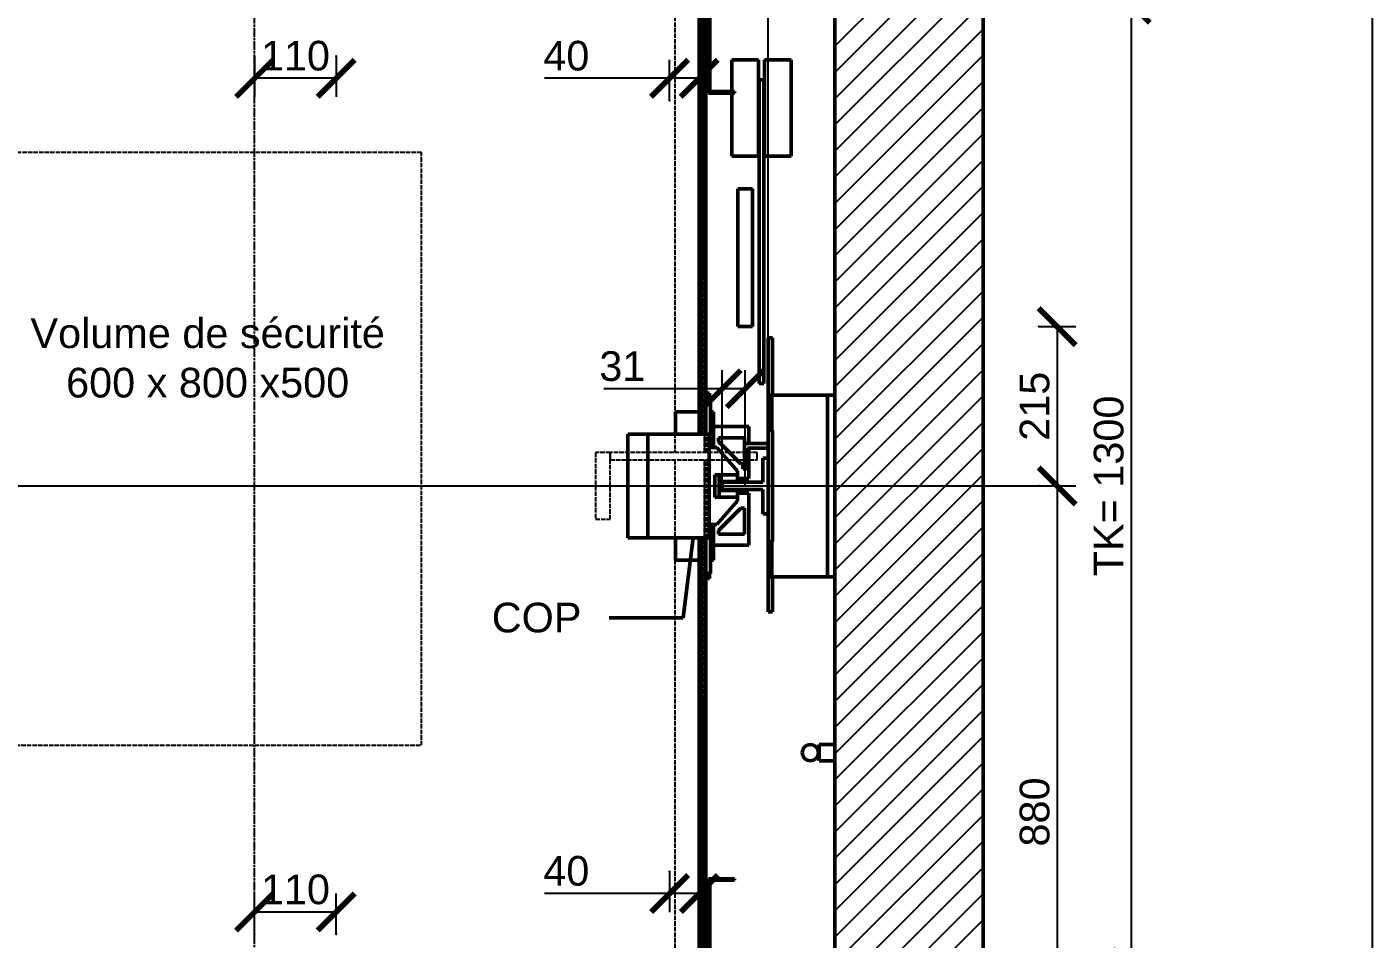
# Model space of a CAD drawing. Header units: millimetres. Extents: x -113 to 79205, y -11371 to 28902.
# Drawn here: x 43731 to 45546, y 1183 to 2414 of the extents above; entities that cross this region are included whole.
import ezdxf

# ---------------------------------------------------------------- set-up
doc = ezdxf.new("R2010")
doc.units = ezdxf.units.MM
doc.linetypes.add('AM_ISO02W050', pattern=[7.5, 6, -1.5])
doc.linetypes.add('AM_ISO08W050', pattern=[18, 12, -1.5, 3, -1.5])
for name, color, linetype, lineweight in [('AM_0', 7, 'Continuous', 50), ('AM_5', 3, 'Continuous', 25), ('AM_6', 2, 'Continuous', 35), ('LDCar-AM_0', 7, 'Continuous', 50), ('LDCar-AM_6', 2, 'Continuous', 35), ('LDCar-AM_7', 4, 'AM_ISO08W050', 25), ('LDCarFrame-AM_0', 7, 'Continuous', 50), ('LDCarFrame-AM_3', 6, 'AM_ISO02W050', 25), ('LDCarFrame-AM_6', 2, 'Continuous', 35), ('LDElectricalComponents-AM_0', 7, 'Continuous', 50), ('LDElectricalComponents-AM_6', 2, 'Continuous', 35), ('LDGear-AM_0', 7, 'Continuous', 50), ('LDGear-AM_6', 2, 'Continuous', 35), ('LDGuides-AM_0', 7, 'Continuous', 50), ('LDGuides-AM_6', 2, 'Continuous', 35), ('LDHallButton-AM_0', 7, 'Continuous', 50), ('LDHallButton-AM_6', 2, 'Continuous', 35), ('LDRailBrackets-AM_0', 7, 'Continuous', 50), ('LDRailBrackets-AM_6', 2, 'Continuous', 35), ('LDRefugeSpace-AM_3', 6, 'AM_ISO02W050', 25), ('LDRefugeSpace-AM_6', 2, 'Continuous', 35), ('LDShaft-AM_0', 7, 'Continuous', 50), ('LDShaft-AM_5', 3, 'Continuous', 25), ('LDShaft-AM_6', 2, 'Continuous', 35), ('LDShaft-AM_7', 4, 'AM_ISO08W050', 25), ('LDShaft-AM_8', 1, 'Continuous', 25)]:
    doc.layers.add(name, color=color, linetype=linetype, lineweight=lineweight)
doc.layers.add('AM_VIEWS', color=1, linetype='Continuous', lineweight=25, plot=False)
doc.styles.add('LD', font='ARIALUNI.TTF')
doc.dimstyles.new('LIFT', dxfattribs={"dimtxt": 2.5, "dimasz": 2.5, "dimexe": 1.25, "dimexo": 0, "dimgap": 0.5, "dimtad": 1, "dimdec": 0, "dimzin": 1, "dimdsep": 46, "dimtxsty": 'LD', "dimblk": 'ARCHTICK', "dimcen": 0, "dimdle": 1, "dimclrd": 3, "dimclre": 3, "dimclrt": 4, "dimadec": 0, "dimazin": 0, "dimtp": 0.1, "dimtm": 0.1, "dimtfac": 0.71, "dimtdec": 0, "dimtix": 1, "dimtmove": 0, "dimatfit": 3, "dimfxl": 1, "dimtolj": 1, "dimarcsym": 0})

# ---------------------------------------------------------------- blocks, each defined once
blk = doc.blocks.new('LD_20150423125455_000000A2')
at = {"layer": 'LDShaft-AM_8'}
for p, q in [((1650, 1473.2), (1850, 1673.2)), ((1650, 1437.9), (1850, 1637.9)), ((1650, 1402.5), (1850, 1602.5)), ((1650, 1367.2), (1850, 1567.2)), ((1650, 1331.8), (1850, 1531.8)), ((1650, 1296.4), (1850, 1496.4)), ((1650, 1261.1), (1850, 1461.1)), ((1650, 1225.7), (1850, 1425.7)), ((1650, 1190.4), (1850, 1390.4)), ((1650, 1155), (1850, 1355)), ((1650, 1119.7), (1850, 1319.7)), ((1650, 1084.3), (1850, 1284.3)), ((1650, 1049), (1850, 1249)), ((1650, 1013.6), (1850, 1213.6)), ((1650, 978.2), (1850, 1178.2)), ((1650, 942.9), (1850, 1142.9)), ((1650, 907.5), (1850, 1107.5)), ((1650, 872.2), (1850, 1072.2)), ((1650, 836.8), (1850, 1036.8)), ((1650, 801.5), (1850, 1001.5)), ((1650, 766.1), (1850, 966.1)), ((1650, 730.8), (1850, 930.8)), ((1650, 695.4), (1850, 895.4)), ((1650, 660.1), (1850, 860.1)), ((1650, 624.7), (1850, 824.7)), ((1650, 589.3), (1850, 789.3)), ((1650, 554), (1850, 754)), ((1650, 518.6), (1850, 718.6)), ((1650, 483.3), (1850, 683.3)), ((1650, 447.9), (1850, 647.9)), ((1650, 412.6), (1850, 612.6)), ((1650, 377.2), (1850, 577.2)), ((1650, 341.9), (1850, 541.9)), ((1650, 306.5), (1850, 506.5)), ((1650, 271.1), (1850, 471.1)), ((1650, 235.8), (1850, 435.8)), ((1650, 200.4), (1850, 400.4)), ((1650, 165.1), (1850, 365.1)), ((1650, 129.7), (1850, 329.7)), ((1650, 94.4), (1850, 294.4))]:
    blk.add_line(p, q, dxfattribs=at)
blk = doc.blocks.new('LD_20150423125455_000000A4')
at = {"layer": 'LDShaft-AM_0'}
for p, q in [((1458.6, 810.5), (1445.4, 702.1)), ((1445.4, 702.1), (1345.4, 702.1))]:
    blk.add_line(p, q, dxfattribs=at)
blk.add_solid([(1467, 880), (1470.2, 809.1), (1447, 811.9), (1467, 880)], dxfattribs=at)
at = {"layer": 'LDShaft-AM_0', "insert": (1247.5, 702.1), "char_height": 40, "attachment_point": 5, "style": 'LD'}
blk.add_mtext('\\fArial Unicode MS|b0|i0|u0;\\C256;COP', dxfattribs=at)
blk = doc.blocks.new('LD_20150423125455_000000A5')
at = {"layer": 'LDShaft-AM_0'}
for p, q in [((1650, 1960), (1650, -40)), ((1850, -200), (1850, 1960)), ((1650, 1002.5), (1650, 1760)), ((1650, 531), (1650, 757.5)), ((1650, 186.5), (1650, 509))]:
    blk.add_line(p, q, dxfattribs=at)
blk = doc.blocks.new('LD_20150423125455_000000AC')
at = {"layer": 'AM_0'}
for p, q in [((6, 75), (0, 75)), ((0, 75), (0, -75)), ((6, 75), (0, 75)), ((0, 75), (0, -75)), ((6, -75), (6, 75)), ((6, -75), (6, 75)), ((0, 57), (-32, 57)), ((0, 57), (-32, 57)), ((0, 51), (0, 57)), ((0, 51), (0, 57)), ((-28, 23), (-28, 51)), ((-28, 51), (0, 51)), ((-28, 23), (-28, 51)), ((-28, 51), (0, 51)), ((-34, 30), (-34, 23)), ((-34, 30), (-34, 23)), ((-34, 23), (-28, 23)), ((-34, 23), (-28, 23)), ((0, -75), (6, -75)), ((0, -75), (6, -75))]:
    blk.add_line(p, q, dxfattribs=at)
blk = doc.blocks.new('LD_20150423125455_000000B1')
at = {"layer": 'LDShaft-AM_7'}
for p, q in [((0, -1140), (0, 1140)), ((-1127, 0), (1043, 0))]:
    blk.add_line(p, q, dxfattribs=at)
blk = doc.blocks.new('_ArchTick')
at = {"color": 0, "linetype": 'ByBlock', "const_width": 0.15}
blk.add_lwpolyline([(-0.5, -0.5), (0.5, 0.5)], dxfattribs=at)
blk = doc.blocks.new('*D283')
at = {"layer": 'LDShaft-AM_5', "color": 3, "transparency": 16777216}
for p, q in [((44037.9, 1795), (45145.9, 1795)), ((45120.9, 1795), (45120.9, 915)), ((44037.9, 915), (45145.9, 915))]:
    blk.add_line(p, q, dxfattribs=at)
for p in [(44038.1, 1795), (44038.1, 915)]:
    blk.add_point(p, dxfattribs=at)
at = {"layer": 'LDShaft-AM_5', "color": 3, "transparency": 16777216, "xscale": 50, "yscale": 50, "zscale": 50}
for p, rotation in [((45120.9, 1795), 90), ((45120.9, 915), 270)]:
    blk.add_blockref('_ArchTick', p, dxfattribs=dict(at, rotation=rotation))
at = {"layer": 'LDShaft-AM_5', "color": 4, "transparency": 16777216, "insert": (45110.9, 1355), "char_height": 40, "attachment_point": 8, "rotation": 90, "style": 'LD'}
blk.add_mtext('880', dxfattribs=at)
blk = doc.blocks.new('LD_20150423125455_000000B2')
at = {"layer": 'LDElectricalComponents-AM_0'}
for p, q in [((-43.2, 4.2), (-44, 0)), ((-44, 0), (-43.2, -4.2)), ((-40.8, 7.8), (-43.2, 4.2)), ((-37.2, 10.2), (-40.8, 7.8)), ((-33, 11), (-37.2, 10.2)), ((-28.8, 10.2), (-33, 11)), ((-25.2, 7.8), (-28.8, 10.2)), ((-22.8, 4.2), (-25.2, 7.8)), ((-22, 0), (-22.8, 4.2)), ((-22.8, -4.2), (-22, 0)), ((0, 11), (-21, 11)), ((-21, 11), (-21, -11)), ((0, -11), (0, 11)), ((-43.2, -4.2), (-40.8, -7.8)), ((-40.8, -7.8), (-37.2, -10.2)), ((-37.2, -10.2), (-33, -11)), ((-33, -11), (-28.8, -10.2)), ((-28.8, -10.2), (-25.2, -7.8)), ((-25.2, -7.8), (-22.8, -4.2)), ((-21, -11), (0, -11))]:
    blk.add_line(p, q, dxfattribs=at)
blk = doc.blocks.new('LD_20150423125455_000000B3')
at = {"layer": 'LDCar-AM_0'}
for p, q in [((597.5, 773), (576, 773)), ((576, 773), (576, 713)), ((579, 770), (597.5, 770)), ((579, 710), (579, 770)), ((597.5, 770), (597.5, 773)), ((576, 713), (560, 713)), ((560, 713), (560, 650)), ((563, 710), (579, 710)), ((563, 653), (563, 710)), ((-340, 685.5), (-361.5, 685.5)), ((-361.5, 685.5), (-361.5, 682.5)), ((-361.5, 682.5), (-343, 682.5)), ((-343, 682.5), (-343, 653)), ((560, 686.5), (-341.5, 686.5)), ((-341.5, 686.5), (-341.5, 685.5)), ((-340, 650), (-340, 685.5)), ((-603, 653), (-603, 70)), ((-343, 653), (-603, 653)), ((-600, 70), (-600, 650)), ((-600, 650), (-340, 650)), ((560, 650), (600, 650)), ((603, 653), (563, 653)), ((600, 650), (600, 70)), ((603, 70), (603, 653)), ((-603, -70), (-603, -651.5)), ((-600, -651.5), (-600, -70)), ((600, -70), (600, -650)), ((603, -653), (603, -70)), ((-603, -651.5), (-600, -651.5)), ((-341.5, -650), (-601.5, -650)), ((-601.5, -650), (-601.5, -653)), ((-601.5, -653), (-344.5, -653)), ((-344.5, -653), (-344.5, -682.5)), ((-341.5, -685.5), (-341.5, -650)), ((558.5, -650), (558.5, -713)), ((600, -650), (558.5, -650)), ((561.5, -710), (561.5, -653)), ((561.5, -653), (603, -653)), ((-344.5, -682.5), (-363, -682.5)), ((-363, -682.5), (-363, -685.5)), ((-363, -685.5), (-341.5, -685.5)), ((-343, -685.5), (-343, -686.5)), ((-343, -686.5), (558.5, -686.5)), ((558.5, -713), (574.5, -713)), ((577.5, -710), (561.5, -710)), ((574.5, -713), (574.5, -773)), ((577.5, -770), (577.5, -710)), ((574.5, -773), (596, -773)), ((596, -770), (577.5, -770)), ((596, -773), (596, -770))]:
    blk.add_line(p, q, dxfattribs=at)
blk = doc.blocks.new('LD_20150423125455_000000B4')
at = {"layer": 'LDCarFrame-AM_0'}
for p, q in [((-647.5, 650), (-647.5, 648)), ((-612.5, 650), (-647.5, 650)), ((-647.5, 648), (-614.5, 648)), ((-614.5, 648), (-614.5, 532)), ((-612.5, 530), (-612.5, 650)), ((-606, 650), (-609, 650)), ((-609, 650), (-609, 284)), ((-606, 284), (-606, 650)), ((609, 650), (606, 650)), ((606, 650), (606, 284)), ((609, 284), (609, 650)), ((647.5, 650), (612.5, 650)), ((612.5, 650), (612.5, 530)), ((614.5, 648), (647.5, 648)), ((614.5, 532), (614.5, 648)), ((647.5, 648), (647.5, 650)), ((-647.5, 532), (-647.5, 530)), ((-614.5, 532), (-647.5, 532)), ((-647.5, 530), (-612.5, 530)), ((612.5, 530), (647.5, 530)), ((647.5, 532), (614.5, 532)), ((647.5, 530), (647.5, 532)), ((-603, 289), (-609, 289)), ((-609, 289), (-609, 131)), ((-609, 284), (-606, 284)), ((609, 289), (603, 289)), ((606, 284), (609, 284)), ((609, 131), (609, 289)), ((-603, 131), (-609, 131)), ((-609, 131), (-609, 70)), ((-609, 131), (-603, 131)), ((609, 131), (603, 131)), ((603, 131), (609, 131)), ((609, 70), (609, 131)), ((-609, 125), (-614, 125)), ((-614, 125), (-614, 118)), ((614, 125), (609, 125)), ((614, 118), (614, 125)), ((619, 100), (615, 100)), ((619, 52), (619, 100)), ((-530.5, 70), (-613.5, 70)), ((-613.5, 70), (-613.5, -70)), ((-503.5, 70), (-530.5, 70)), ((-530.5, 70), (-530.5, -70)), ((-530.5, -70), (-530.5, 70)), ((-503.5, -70), (-503.5, 70)), ((530.5, 70), (503.5, 70)), ((503.5, 70), (503.5, -70)), ((530.5, -70), (530.5, 70)), ((613.5, 70), (530.5, 70)), ((530.5, 70), (530.5, -70)), ((613.5, -70), (613.5, 70)), ((619, -100), (619, -52)), ((-613.5, -70), (-530.5, -70)), ((-609, -70), (-609, -131)), ((-530.5, -70), (-503.5, -70)), ((503.5, -70), (530.5, -70)), ((530.5, -70), (613.5, -70)), ((609, -131), (609, -70)), ((615, -100), (619, -100)), ((-614, -118), (-614, -125)), ((-614, -125), (-609, -125)), ((609, -125), (614, -125)), ((614, -125), (614, -118)), ((-609, -131), (-603, -131)), ((-609, -131), (-609, -289)), ((-603, -131), (-609, -131)), ((603, -131), (609, -131)), ((609, -131), (603, -131)), ((609, -289), (609, -131)), ((-606, -284), (-609, -284)), ((-609, -284), (-609, -650)), ((-609, -289), (-603, -289)), ((-606, -650), (-606, -284)), ((603, -289), (609, -289)), ((609, -284), (606, -284)), ((606, -284), (606, -650)), ((609, -650), (609, -284)), ((-647.5, -530), (-647.5, -532)), ((-612.5, -530), (-647.5, -530)), ((-647.5, -532), (-614.5, -532)), ((-614.5, -532), (-614.5, -648)), ((-612.5, -650), (-612.5, -530)), ((647.5, -530), (612.5, -530)), ((612.5, -530), (612.5, -650)), ((614.5, -532), (647.5, -532)), ((614.5, -648), (614.5, -532)), ((647.5, -532), (647.5, -530)), ((-647.5, -648), (-647.5, -650)), ((-614.5, -648), (-647.5, -648)), ((-647.5, -650), (-612.5, -650)), ((-609, -650), (-606, -650)), ((606, -650), (609, -650)), ((612.5, -650), (647.5, -650)), ((647.5, -648), (614.5, -648)), ((647.5, -650), (647.5, -648))]:
    blk.add_line(p, q, dxfattribs=at)
at = {"layer": 'LDCarFrame-AM_3'}
for p, q in [((-607, 648), (-610, 648)), ((-610, 648), (-610, -648)), ((-607, -648), (-607, 648)), ((-567, 648), (-607, 648)), ((-607, 648), (-607, -648)), ((-567, -648), (-567, 648)), ((607, 648), (567, 648)), ((567, 648), (567, 45)), ((610, 648), (607, 648)), ((607, 648), (607, 45)), ((607, 45), (607, 648)), ((610, 45), (610, 648)), ((480, 45), (460, 45)), ((460, 45), (460, -45)), ((480, 45), (480, 44.6)), ((678, 45), (480, 45)), ((480, -45), (480, 45)), ((480, 44.6), (480, 43.5)), ((480, 43.5), (480, 41.9)), ((480, 41.9), (480, 40)), ((480, 40), (480, 38.1)), ((480, 38.1), (480, 36.5)), ((480, 36.5), (480, 35.4)), ((678, 44.6), (678, 45)), ((678, 43.5), (678, 44.6)), ((678, 41.9), (678, 43.5)), ((678, 40), (678, 41.9)), ((678, 38.1), (678, 40)), ((678, 36.5), (678, 38.1)), ((678, 35.4), (678, 36.5)), ((480, 35.4), (480, 35)), ((480, 35), (678, 35)), ((567, 35), (567, -648)), ((607, 35), (607, -648)), ((607, -648), (607, 35)), ((610, -648), (610, 35)), ((678, 35), (678, 35.4)), ((460, -45), (480, -45)), ((-610, -648), (-607, -648)), ((-607, -648), (-567, -648)), ((567, -648), (607, -648)), ((607, -648), (610, -648))]:
    blk.add_line(p, q, dxfattribs=at)
blk = doc.blocks.new('LD_20150423125455_000000B6')
at = {"layer": 'LDGuides-AM_0'}
for p, q in [((31, 37.5), (24, 37.5)), ((24, 37.5), (24, 5)), ((31, -37.5), (31, 37.5)), ((24, 5), (-31, 5)), ((-31, 5), (-31, -5)), ((-31, -5), (24, -5)), ((24, -5), (24, -37.5)), ((24, -37.5), (31, -37.5))]:
    blk.add_line(p, q, dxfattribs=at)
blk = doc.blocks.new('LD_20150423125455_000000B7')
at = {"layer": 'LDCarFrame-AM_0'}
for p, q in [((-667, 80), (-667, 10)), ((-627.5, 80), (-667, 80)), ((667, 80), (619, 80)), ((667, 57), (667, 80)), ((667, 10), (667, 51)), ((-667, 10), (-651.5, 10)), ((-630, 6), (-630, -6)), ((630, -6), (630, 6)), ((651.5, 10), (667, 10)), ((-667, -10), (-667, -80)), ((-651.5, -10), (-667, -10)), ((667, -10), (651.5, -10)), ((667, -80), (667, -10)), ((-667, -80), (-627.5, -80)), ((619, -80), (667, -80))]:
    blk.add_line(p, q, dxfattribs=at)
blk = doc.blocks.new('*D292')
at = {"layer": 'LDShaft-AM_5', "color": 3, "transparency": 16777216}
for p, q in [((44668.9, 1795), (44668.9, 1951.1)), ((44699.9, 1795), (44699.9, 1951.1)), ((44668.9, 1926.1), (44509.3, 1926.1)), ((44699.9, 1926.1), (44668.9, 1926.1))]:
    blk.add_line(p, q, dxfattribs=at)
for p in [(44668.9, 1795.2), (44699.9, 1795.2)]:
    blk.add_point(p, dxfattribs=at)
at = {"layer": 'LDShaft-AM_5', "color": 3, "transparency": 16777216, "xscale": 50, "yscale": 50, "zscale": 50}
blk.add_blockref('_ArchTick', (44668.9, 1926.1), dxfattribs=at)
at = {"layer": 'LDShaft-AM_5', "color": 3, "transparency": 16777216, "xscale": 50, "yscale": 50, "zscale": 50, "rotation": 180}
blk.add_blockref('_ArchTick', (44699.9, 1926.1), dxfattribs=at)
at = {"layer": 'LDShaft-AM_5', "color": 4, "transparency": 16777216, "insert": (44534.1, 1936.1), "char_height": 40, "attachment_point": 8, "style": 'LD'}
blk.add_mtext('31', dxfattribs=at)
blk = doc.blocks.new('*D293')
at = {"layer": 'LDShaft-AM_5', "color": 3, "transparency": 16777216}
for p, q in [((45095.9, 2010), (45145.9, 2010)), ((45120.9, 2010), (45120.9, 1795)), ((45095.9, 1795), (45145.9, 1795))]:
    blk.add_line(p, q, dxfattribs=at)
for p in [(45096.1, 2010), (45096.1, 1795)]:
    blk.add_point(p, dxfattribs=at)
at = {"layer": 'LDShaft-AM_5', "color": 3, "transparency": 16777216, "xscale": 50, "yscale": 50, "zscale": 50}
for p, rotation in [((45120.9, 2010), 90), ((45120.9, 1795), 270)]:
    blk.add_blockref('_ArchTick', p, dxfattribs=dict(at, rotation=rotation))
at = {"layer": 'LDShaft-AM_5', "color": 4, "transparency": 16777216, "insert": (45110.9, 1902.5), "char_height": 40, "attachment_point": 8, "rotation": 90, "style": 'LD'}
blk.add_mtext('215', dxfattribs=at)
blk = doc.blocks.new('LD_20150423125455_000000B9')
at = {"layer": 'LDCarFrame-AM_0'}
for p, q in [((30, 65), (-5, 65)), ((-5, 65), (-5, 60)), ((-5, 60), (25, 30)), ((30, 30), (30, 65)), ((-17.5, 52), (-17.5, -52)), ((-7.5, 52), (-17.5, 52)), ((20.5, 20), (-7.5, 52)), ((20.5, 15), (20.5, 20)), ((25, 30), (30, 30)), ((-10, -15), (-10, 15)), ((-10, 15), (20.5, 15)), ((-10, 15), (-10, -15)), ((-4, 15), (-10, 15)), ((-4, -15), (-4, 15)), ((20.5, 15), (-4, 15)), ((-4, 15), (-4, 6)), ((-4, 6), (20.5, 6)), ((20.5, 6), (20.5, 15)), ((20.5, -15), (-10, -15)), ((-10, -15), (-4, -15)), ((20.5, -6), (-4, -6)), ((-4, -6), (-4, -15)), ((-4, -15), (20.5, -15)), ((20.5, -15), (20.5, -6)), ((20.5, -20), (20.5, -15)), ((-7.5, -52), (20.5, -20)), ((25, -30), (-5, -60)), ((30, -30), (25, -30)), ((30, -65), (30, -30)), ((-17.5, -52), (-7.5, -52)), ((-5, -60), (-5, -65)), ((-5, -65), (30, -65))]:
    blk.add_line(p, q, dxfattribs=at)
blk = doc.blocks.new('LD_20150423125455_000000BC')
at = {"layer": 'LDGear-AM_0'}
for p, q in [((-615, 118), (-615, 52)), ((-609, 118), (-615, 118)), ((615, 118), (609, 118)), ((615, 52), (615, 118)), ((-615, -52), (-615, -118)), ((615, -118), (615, -52)), ((-615, -118), (-609, -118)), ((609, -118), (615, -118))]:
    blk.add_line(p, q, dxfattribs=at)
blk = doc.blocks.new('LD_20150423125455_000000BE')
at = {"layer": 'LDCarFrame-AM_0'}
for p, q in [((18, 267), (-18, 267)), ((-18, 267), (-18, 224)), ((18, 137), (18, 267)), ((26, 267), (26, 137)), ((62, 267), (26, 267)), ((62, 137), (62, 267)), ((19, 240), (19, -170)), ((25, 240), (19, 240)), ((25, -170), (25, 240)), ((-18, 222), (-18, 137)), ((-18, 137), (18, 137)), ((26, 137), (62, 137)), ((10, 93), (-10, 93)), ((-10, 93), (-10, 85.9)), ((10, 85.9), (10, 93)), ((-10, 85.9), (-10, 65.8)), ((10, 65.8), (10, 85.9)), ((-10, 65.8), (-10, 35.6)), ((10, 35.6), (10, 65.8)), ((-10, 35.6), (-10, 0)), ((10, 0), (10, 35.6)), ((-10, 0), (-10, -35.6)), ((10, -35.6), (10, 0)), ((-10, -35.6), (-10, -65.8)), ((10, -65.8), (10, -35.6)), ((-10, -65.8), (-10, -85.9)), ((10, -85.9), (10, -65.8)), ((-10, -85.9), (-10, -93)), ((10, -93), (10, -85.9)), ((-10, -93), (10, -93)), ((37, -108), (31, -108)), ((31, -108), (31, -185.5)), ((37, -185.5), (37, -108)), ((19, -170), (25, -170)), ((31, -430.5), (31, -478)), ((37, -478), (37, -430.5)), ((31, -478), (37, -478))]:
    blk.add_line(p, q, dxfattribs=at)
blk = doc.blocks.new('LD_20150423125455_000000BF')
at = {"layer": 'LDCar-AM_7'}
blk.add_line((-722, 0), (722, 0), dxfattribs=at)
blk = doc.blocks.new('LD_20150423125455_000000C0')
at = {"layer": 'LDRefugeSpace-AM_3'}
for p, q in [((-300, 400), (-300, -400)), ((300, 400), (-300, 400)), ((300, -400), (300, 400)), ((-300, -400), (300, -400))]:
    blk.add_line(p, q, dxfattribs=at)
blk = doc.blocks.new('LD_20150423125455_000000C2')
at = {"layer": 'LDHallButton-AM_0'}
for p, q in [((-32, 100), (-32, 70)), ((0, 100), (-32, 100)), ((0, 70), (0, 100)), ((-32, -70), (-32, -100)), ((0, -100), (0, -70)), ((-32, -100), (0, -100))]:
    blk.add_line(p, q, dxfattribs=at)
blk = doc.blocks.new('*D309')
at = {"layer": 'LDShaft-AM_5', "color": 3, "transparency": 16777216}
for p, q in [((45195.9, 2445), (45245.9, 2445)), ((45220.9, 2445), (45220.9, 1145)), ((45195.9, 1145), (45245.9, 1145))]:
    blk.add_line(p, q, dxfattribs=at)
for p in [(45196.1, 2445), (45196.1, 1145)]:
    blk.add_point(p, dxfattribs=at)
at = {"layer": 'LDShaft-AM_5', "color": 3, "transparency": 16777216, "xscale": 50, "yscale": 50, "zscale": 50}
for p, rotation in [((45220.9, 2445), 90), ((45220.9, 1145), 270)]:
    blk.add_blockref('_ArchTick', p, dxfattribs=dict(at, rotation=rotation))
at = {"layer": 'LDShaft-AM_5', "color": 4, "transparency": 16777216, "insert": (45210.9, 1795), "char_height": 40, "attachment_point": 8, "rotation": 90, "style": 'LD'}
blk.add_mtext('TK= 1300', dxfattribs=at)
blk = doc.blocks.new('*D311')
at = {"layer": 'LDShaft-AM_5', "color": 3, "transparency": 16777216}
for p, q in [((44597.9, 1275), (44597.9, 1220)), ((44637.9, 1275), (44637.9, 1220)), ((44597.9, 1245), (44429.1, 1245)), ((44637.9, 1245), (44597.9, 1245))]:
    blk.add_line(p, q, dxfattribs=at)
for p in [(44597.9, 1274.8), (44637.9, 1274.8)]:
    blk.add_point(p, dxfattribs=at)
at = {"layer": 'LDShaft-AM_5', "color": 3, "transparency": 16777216, "xscale": 50, "yscale": 50, "zscale": 50}
blk.add_blockref('_ArchTick', (44597.9, 1245), dxfattribs=at)
at = {"layer": 'LDShaft-AM_5', "color": 3, "transparency": 16777216, "xscale": 50, "yscale": 50, "zscale": 50, "rotation": 180}
blk.add_blockref('_ArchTick', (44637.9, 1245), dxfattribs=at)
at = {"layer": 'LDShaft-AM_5', "color": 4, "transparency": 16777216, "insert": (44458.5, 1255), "char_height": 40, "attachment_point": 8, "style": 'LD'}
blk.add_mtext('40', dxfattribs=at)
blk = doc.blocks.new('*D312')
at = {"layer": 'LDShaft-AM_5', "color": 3, "transparency": 16777216}
for p, q in [((44597.9, 2315), (44597.9, 2370)), ((44637.9, 2315), (44637.9, 2370)), ((44597.9, 2345), (44429.1, 2345)), ((44637.9, 2345), (44597.9, 2345))]:
    blk.add_line(p, q, dxfattribs=at)
for p in [(44597.9, 2315.2), (44637.9, 2315.2)]:
    blk.add_point(p, dxfattribs=at)
at = {"layer": 'LDShaft-AM_5', "color": 3, "transparency": 16777216, "xscale": 50, "yscale": 50, "zscale": 50}
blk.add_blockref('_ArchTick', (44597.9, 2345), dxfattribs=at)
at = {"layer": 'LDShaft-AM_5', "color": 3, "transparency": 16777216, "xscale": 50, "yscale": 50, "zscale": 50, "rotation": 180}
blk.add_blockref('_ArchTick', (44637.9, 2345), dxfattribs=at)
at = {"layer": 'LDShaft-AM_5', "color": 4, "transparency": 16777216, "insert": (44458.5, 2355), "char_height": 40, "attachment_point": 8, "style": 'LD'}
blk.add_mtext('40', dxfattribs=at)
blk = doc.blocks.new('*D316')
at = {"layer": 'LDShaft-AM_5', "color": 3, "transparency": 16777216}
for p, q in [((44037.9, 1190), (44037.9, 1245)), ((44147.9, 1190), (44147.9, 1245)), ((44147.9, 1220), (44037.9, 1220))]:
    blk.add_line(p, q, dxfattribs=at)
for p in [(44037.9, 1190.2), (44147.9, 1190.2)]:
    blk.add_point(p, dxfattribs=at)
at = {"layer": 'LDShaft-AM_5', "color": 3, "transparency": 16777216, "xscale": 50, "yscale": 50, "zscale": 50}
blk.add_blockref('_ArchTick', (44037.9, 1220), dxfattribs=at)
at = {"layer": 'LDShaft-AM_5', "color": 3, "transparency": 16777216, "xscale": 50, "yscale": 50, "zscale": 50, "rotation": 180}
blk.add_blockref('_ArchTick', (44147.9, 1220), dxfattribs=at)
at = {"layer": 'LDShaft-AM_5', "color": 4, "transparency": 16777216, "insert": (44092.9, 1230), "char_height": 40, "attachment_point": 8, "style": 'LD'}
blk.add_mtext('110', dxfattribs=at)
blk = doc.blocks.new('*D318')
at = {"layer": 'LDShaft-AM_5', "color": 3, "transparency": 16777216}
for p, q in [((44037.9, 2375), (44037.9, 2320)), ((44147.9, 2375), (44147.9, 2320)), ((44147.9, 2345), (44037.9, 2345))]:
    blk.add_line(p, q, dxfattribs=at)
for p in [(44037.9, 2374.8), (44147.9, 2374.8)]:
    blk.add_point(p, dxfattribs=at)
at = {"layer": 'LDShaft-AM_5', "color": 3, "transparency": 16777216, "xscale": 50, "yscale": 50, "zscale": 50}
blk.add_blockref('_ArchTick', (44037.9, 2345), dxfattribs=at)
at = {"layer": 'LDShaft-AM_5', "color": 3, "transparency": 16777216, "xscale": 50, "yscale": 50, "zscale": 50, "rotation": 180}
blk.add_blockref('_ArchTick', (44147.9, 2345), dxfattribs=at)
at = {"layer": 'LDShaft-AM_5', "color": 4, "transparency": 16777216, "insert": (44092.9, 2355), "char_height": 40, "attachment_point": 8, "style": 'LD'}
blk.add_mtext('110', dxfattribs=at)
blk = doc.blocks.new('LD_20150423125455_000000D2')
at = {"layer": 'LDRailBrackets-AM_0'}
for p, q in [((-85, 122.5), (-90, 122.5)), ((-90, 122.5), (-90, 75)), ((-10, 122.5), (-85, 122.5)), ((-85, 122.5), (-85, 75)), ((-85, 75), (-85, 122.5)), ((-10, -122.5), (-10, 122.5)), ((0, 122.5), (-10, 122.5)), ((0, -122.5), (0, 122.5)), ((-90, -75), (-90, -122.5)), ((-85, -75), (-85, -122.5)), ((-85, -122.5), (-85, -75)), ((-90, -122.5), (-85, -122.5)), ((-85, -122.5), (-10, -122.5)), ((-10, -122.5), (0, -122.5))]:
    blk.add_line(p, q, dxfattribs=at)
blk = doc.blocks.new('_DotSmall')
at = {"color": 0, "linetype": 'ByBlock', "const_width": 0.5}
blk.add_lwpolyline([(-0.0625, 0, 1), (0.0625, 0, 1)], format="xyb", close=True, dxfattribs=at)
blk = doc.blocks.new('*D337')
at = {"layer": 'LDShaft-AM_5', "color": 3, "transparency": 16777216}
for p, q in [((44730.9, 1795), (44730.9, 3121)), ((44820.9, 1795), (44820.9, 3121)), ((44820.9, 3096), (44730.9, 3096)), ((44820.9, 3096), (45042.1, 3096))]:
    blk.add_line(p, q, dxfattribs=at)
for p in [(44730.9, 1795.2), (44820.9, 1795.2)]:
    blk.add_point(p, dxfattribs=at)
at = {"layer": 'LDShaft-AM_5', "color": 3, "transparency": 16777216, "xscale": 50, "yscale": 50, "zscale": 50, "rotation": 180}
blk.add_blockref('_ArchTick', (44820.9, 3096), dxfattribs=at)
at = {"layer": 'LDShaft-AM_5', "color": 3, "transparency": 16777216, "xscale": 50, "yscale": 50, "zscale": 50}
blk.add_blockref('_DotSmall', (44730.9, 3096), dxfattribs=at)
at = {"layer": 'LDShaft-AM_5', "color": 4, "transparency": 16777216, "insert": (44961.5, 3106), "char_height": 40, "attachment_point": 8, "style": 'LD'}
blk.add_mtext('SF=90', dxfattribs=at)
blk = doc.blocks.new('*D351')
at = {"layer": 'AM_5', "color": 3, "transparency": 16777216}
for p, q in [((43170.9, 915), (43170.9, 3221)), ((44037.9, 3171), (44037.9, 3221)), ((44037.9, 3196), (43170.9, 3196))]:
    blk.add_line(p, q, dxfattribs=at)
for p in [(44037.9, 3171.2), (43170.9, 915.2)]:
    blk.add_point(p, dxfattribs=at)
at = {"layer": 'AM_5', "color": 3, "transparency": 16777216, "xscale": 50, "yscale": 50, "zscale": 50, "rotation": 180}
blk.add_blockref('_ArchTick', (43170.9, 3196), dxfattribs=at)
at = {"layer": 'AM_5', "color": 3, "transparency": 16777216, "xscale": 50, "yscale": 50, "zscale": 50}
blk.add_blockref('_ArchTick', (44037.9, 3196), dxfattribs=at)
at = {"layer": 'AM_5', "color": 4, "transparency": 16777216, "insert": (43604.4, 3206), "char_height": 40, "attachment_point": 8, "style": 'LD'}
blk.add_mtext('867', dxfattribs=at)
blk = doc.blocks.new('*D352')
at = {"layer": 'AM_5', "color": 3, "transparency": 16777216}
for p, q in [((44037.9, 3171), (44037.9, 3221)), ((44820.9, 915), (44820.9, 3221)), ((44820.9, 3196), (44037.9, 3196))]:
    blk.add_line(p, q, dxfattribs=at)
for p in [(44037.9, 3171.2), (44820.9, 915.2)]:
    blk.add_point(p, dxfattribs=at)
at = {"layer": 'AM_5', "color": 3, "transparency": 16777216, "xscale": 50, "yscale": 50, "zscale": 50, "rotation": 180}
blk.add_blockref('_ArchTick', (44037.9, 3196), dxfattribs=at)
at = {"layer": 'AM_5', "color": 3, "transparency": 16777216, "xscale": 50, "yscale": 50, "zscale": 50}
blk.add_blockref('_ArchTick', (44820.9, 3196), dxfattribs=at)
at = {"layer": 'AM_5', "color": 4, "transparency": 16777216, "insert": (44429.4, 3206), "char_height": 40, "attachment_point": 8, "style": 'LD'}
blk.add_mtext('783', dxfattribs=at)

msp = doc.modelspace()

# ---------------------------------------------------------------- linework, layer by layer
at = {"layer": 'AM_VIEWS'}
msp.add_lwpolyline([(42620.9, 3714.8), (45545.9, 3714.8), (45545.9, -100), (42620.9, -100)], close=True, dxfattribs=at)

# ---------------------------------------------------------------- block references
at = {"layer": 'AM_6'}
msp.add_blockref('LD_20150423125455_000000AC', (44730.9, 1795), dxfattribs=at)
at = {"layer": 'LDCar-AM_6'}
for name in ['LD_20150423125455_000000B3', 'LD_20150423125455_000000BF']:
    msp.add_blockref(name, (44037.9, 1795), dxfattribs=at)
at = {"layer": 'LDCarFrame-AM_6'}
for name, p in [('LD_20150423125455_000000B4', (44037.9, 1795)), ('LD_20150423125455_000000BE', (44699.9, 2103)), ('LD_20150423125455_000000B7', (44037.9, 1795)), ('LD_20150423125455_000000B9', (44668.9, 1795))]:
    msp.add_blockref(name, p, dxfattribs=at)
at = {"layer": 'LDElectricalComponents-AM_6'}
msp.add_blockref('LD_20150423125455_000000B2', (44820.9, 1435), dxfattribs=at)
at = {"layer": 'LDGear-AM_6'}
msp.add_blockref('LD_20150423125455_000000BC', (44037.9, 1795), dxfattribs=at)
at = {"layer": 'LDGuides-AM_6'}
msp.add_blockref('LD_20150423125455_000000B6', (44699.9, 1795), dxfattribs=at)
at = {"layer": 'LDHallButton-AM_6'}
msp.add_blockref('LD_20150423125455_000000C2', (44637.9, 1795), dxfattribs=at)
at = {"layer": 'LDRailBrackets-AM_6'}
msp.add_blockref('LD_20150423125455_000000D2', (44820.9, 1795), dxfattribs=at)
at = {"layer": 'LDRefugeSpace-AM_6'}
msp.add_blockref('LD_20150423125455_000000C0', (43962.9, 1845), dxfattribs=at)
at = {"layer": 'LDShaft-AM_6'}
for name, p in [('LD_20150423125455_000000B1', (44037.9, 1795)), ('LD_20150423125455_000000A2', (43170.9, 915)), ('LD_20150423125455_000000A5', (43170.9, 915)), ('LD_20150423125455_000000A4', (43170.9, 915))]:
    msp.add_blockref(name, p, dxfattribs=at)

# ---------------------------------------------------------------- texts
at = {"layer": 'LDShaft-AM_0', "insert": (43974.5, 1967.4), "char_height": 40, "attachment_point": 5, "style": 'LD'}
msp.add_mtext('\\fArial Unicode MS|b0|i0|u0;\\C256;Volume de sécurité\\P600 x 800 x500 ', dxfattribs=at)

# ---------------------------------------------------------------- dimensions: what is measured, and where the dimension line sits
at = {"layer": 'AM_5'}
for base, p1, p2, picture, middle in [((43604.4, 3196), (43170.9, 915), (44037.9, 3171), '*D351', (43604.4, 3196)), ((44429.4, 3196), (44037.9, 3171), (44820.9, 915), '*D352', (44429.4, 3196))]:
    dim = msp.add_linear_dim(base=base, p1=p1, p2=p2, dimstyle='LIFT', override={"dimscale": 20, "dimtxt": 2, "dimtix": 1}, dxfattribs=at)
    dim.commit()
    dim.dimension.update_dxf_attribs({"geometry": picture, "text_midpoint": middle})
at = {"layer": 'LDShaft-AM_5'}
dim = msp.add_linear_dim(base=(44775.9, 3096), p1=(44730.9, 1795), p2=(44820.9, 1795), text='SF=<>', dimstyle='LIFT', override={"dimscale": 20, "dimtxt": 2, "dimjust": 2, "dimblk1": 'DOTSMALL', "dimsah": 1, "dimtix": 0}, dxfattribs=at)
dim.commit()
dim.dimension.update_dxf_attribs({"geometry": '*D337', "text_midpoint": (44775.9, 3096)})
dim = msp.add_linear_dim(base=(45220.9, 1795), p1=(45195.9, 1145), p2=(45195.9, 2445), angle=90, text='TK= <>', dimstyle='LIFT', override={"dimscale": 20, "dimtxt": 2, "dimtix": 1}, dxfattribs=at)
dim.commit()
dim.dimension.update_dxf_attribs({"geometry": '*D309', "text_midpoint": (45220.9, 1795)})
for base, p1, p2, override, picture, middle in [((44092.9, 2345), (44037.9, 2375), (44147.9, 2375), {"dimscale": 20, "dimtxt": 2, "dimtix": 1}, '*D318', (44092.9, 2345)), ((44617.9, 2345), (44597.9, 2315), (44637.9, 2315), {"dimscale": 20, "dimtxt": 2, "dimjust": 1, "dimtix": 0}, '*D312', (44617.9, 2345)), ((44684.4, 1926.1), (44668.9, 1795), (44699.9, 1795), {"dimscale": 20, "dimtxt": 2, "dimjust": 1, "dimtix": 0}, '*D292', (44684.4, 1926.1)), ((44617.9, 1245), (44597.9, 1275), (44637.9, 1275), {"dimscale": 20, "dimtxt": 2, "dimjust": 1, "dimtix": 0}, '*D311', (44617.9, 1245)), ((44092.9, 1220), (44037.9, 1190), (44147.9, 1190), {"dimscale": 20, "dimtxt": 2, "dimtix": 1}, '*D316', (44092.9, 1220))]:
    dim = msp.add_linear_dim(base=base, p1=p1, p2=p2, dimstyle='LIFT', override=override, dxfattribs=at)
    dim.commit()
    dim.dimension.update_dxf_attribs({"geometry": picture, "text_midpoint": middle})
for base, p1, p2, picture, middle in [((45120.9, 1902.5), (45095.9, 1795), (45095.9, 2010), '*D293', (45120.9, 1902.5)), ((45120.9, 1355), (44037.9, 915), (44037.9, 1795), '*D283', (45120.9, 1355))]:
    dim = msp.add_linear_dim(base=base, p1=p1, p2=p2, angle=90, dimstyle='LIFT', override={"dimscale": 20, "dimtxt": 2, "dimtix": 1}, dxfattribs=at)
    dim.commit()
    dim.dimension.update_dxf_attribs({"geometry": picture, "text_midpoint": middle})

doc.saveas('drawing.dxf')
